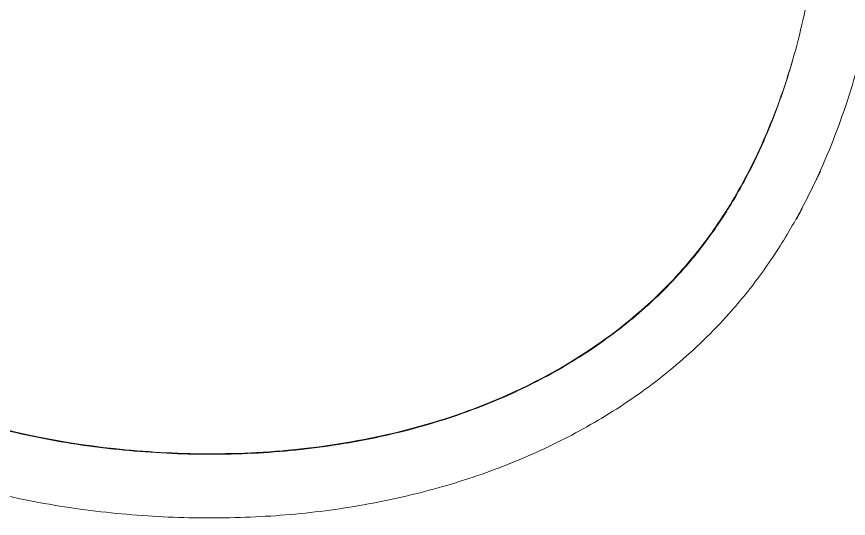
# Model space of a CAD drawing. Extents: x 19821 to 22981, y -91 to 2224.
# Drawn here: x 20812.1 to 21005, y 296.1 to 412.4 of the extents above; entities that cross this region are included whole.
import ezdxf

# ---------------------------------------------------------------- set-up
doc = ezdxf.new("R2010")
doc.units = 0
doc.header["$LTSCALE"] = 10
doc.header["$MEASUREMENT"] = 0
doc.layers.add('1', color=7, linetype='CONTINUOUS')

msp = doc.modelspace()

# ---------------------------------------------------------------- linework, layer by layer
at = {"layer": '1', "color": 7, "linetype": 'Continuous', "lineweight": 18}
for points, knots in [([(20691.31, 431.74), (20691.81, 429.86), (20693.19, 424.94), (20695.91, 416.3), (20699.82, 405.16), (20704.87, 392.62), (20711.02, 379.61), (20718.05, 367.02), (20725.86, 355.22), (20734.46, 344.34), (20743.87, 334.5), (20754.07, 325.82), (20765.03, 318.45), (20778.51, 311.32), (20794.73, 305.04), (20813.61, 300.19), (20832.79, 297.27), (20851.98, 296), (20870.88, 296.38), (20889.18, 298.41), (20906.61, 302.02), (20922.98, 307.15), (20938.18, 313.73), (20952.31, 321.8), (20965.54, 331.59), (20976.42, 342.12), (20985.11, 352.89), (20991.85, 363.3), (20998.79, 376.61), (21005.24, 393.07), (21010.39, 412.84), (21013.27, 433.55), (21013.85, 454.69), (21012.38, 475.78), (21008.8, 498.82), (21002.8, 523.53), (20994.27, 549.61), (20983.58, 575.7), (20970.8, 601.56), (20956.81, 625.66), (20947.13, 640.66), (20923.57, 668.16)], [0, 0, 0, 0, 0.0082069, 0.0215596, 0.0381097, 0.0578098, 0.0783679, 0.0985803, 0.1183953, 0.1377978, 0.1568237, 0.1755469, 0.1939843, 0.2122541, 0.2395791, 0.2668789, 0.2940862, 0.321042, 0.347645, 0.3734704, 0.3983715, 0.4223601, 0.4454972, 0.4678681, 0.4906141, 0.514563, 0.5313056, 0.5486882, 0.5666212, 0.5943077, 0.622846, 0.6523031, 0.6820326, 0.7116126, 0.7410481, 0.7799734, 0.8183744, 0.856331, 0.8984009, 0.9395583, 0.9734278, 0.9734278, 0.9734278, 0.9734278]), ([(20992.65, 404.36), (20992.21, 402.7), (20991.02, 398.55), (20988.69, 391.58), (20985.33, 383.17), (20980.92, 374.06), (20975.43, 364.87), (20967.97, 354.84), (20958.24, 344.8), (20946.05, 335.35), (20932.95, 327.64), (20917.72, 320.88), (20900.24, 315.53), (20880.6, 312.02), (20860.66, 310.67), (20840.75, 311.31), (20821.33, 313.74), (20804.41, 317.64), (20790.28, 322.48), (20778.86, 327.67), (20768.64, 333.63), (20760.19, 339.9), (20753.19, 346.17), (20746.99, 352.6), (20740.63, 360.21), (20733.88, 369.62), (20726.91, 381.13), (20719.98, 394.82), (20713.4, 410.68), (20707.42, 428.57), (20702.33, 448.2), (20699.75, 461.94), (20698.64, 469.02)], [0, 0, 0, 0, 0.0092896, 0.0234234, 0.0397794, 0.0582395, 0.078117, 0.0975167, 0.1257344, 0.1533846, 0.1806611, 0.207645, 0.2433273, 0.2792042, 0.315235, 0.3512104, 0.386731, 0.4208915, 0.4448601, 0.4673876, 0.488582, 0.5086794, 0.5241474, 0.5393547, 0.5569045, 0.5777154, 0.6019137, 0.6295613, 0.6605763, 0.6946383, 0.7314071, 0.7701391, 0.7701391, 0.7701391, 0.7701391]), ([(20992.98, 365.46), (20993.4, 366.23), (20993.85, 367.04), (20994.29, 367.86), (20994.31, 367.91)], [0, 0, 0, 0, 0.944275, 1, 1, 1, 1])]:
    msp.add_open_spline(points, degree=3, knots=knots, dxfattribs=at)
at = {"layer": '1', "color": 7, "linetype": 'Continuous', "lineweight": 13}
msp.add_open_spline([(20698.74, 469.02), (20699.05, 467.05), (20701.6, 451.69), (20707.1, 428.46), (20717.94, 398.95), (20729.76, 375.44), (20742.45, 357.52), (20754.59, 344.78), (20765.87, 335.44), (20780.04, 326.92), (20803.48, 317.24), (20830.75, 311.95), (20859.73, 310.69), (20890.88, 312.84), (20923.02, 321.62), (20948.44, 336.74), (20963, 349.53), (20972.89, 361.08), (20981.51, 374.99), (20988.8, 391.21), (20994.5, 409.74), (20999.23, 437.02), (20998.76, 473.92), (20989.62, 517.81), (20974.48, 560.66), (20955.27, 599.79), (20939.73, 624.8), (20903.62, 668.19)], degree=3, knots=[0.1557471, 0.1557471, 0.1557471, 0.1557471, 0.1631072, 0.2132649, 0.2434205, 0.276089, 0.3087575, 0.3257451, 0.3441483, 0.3664559, 0.3906224, 0.4409693, 0.4674788, 0.4961974, 0.5560278, 0.5931512, 0.6124554, 0.6333683, 0.6537476, 0.6758252, 0.7004604, 0.7271486, 0.7807463, 0.8388106, 0.8913568, 0.9482818, 1, 1, 1, 1], dxfattribs=at)
at = {"layer": '1', "color": 7, "linetype": 'Continuous', "lineweight": 18}
msp.add_open_spline([(20997.55, 374.64), (20998.53, 376.5)], degree=1, dxfattribs=at)

doc.saveas('drawing.dxf')
